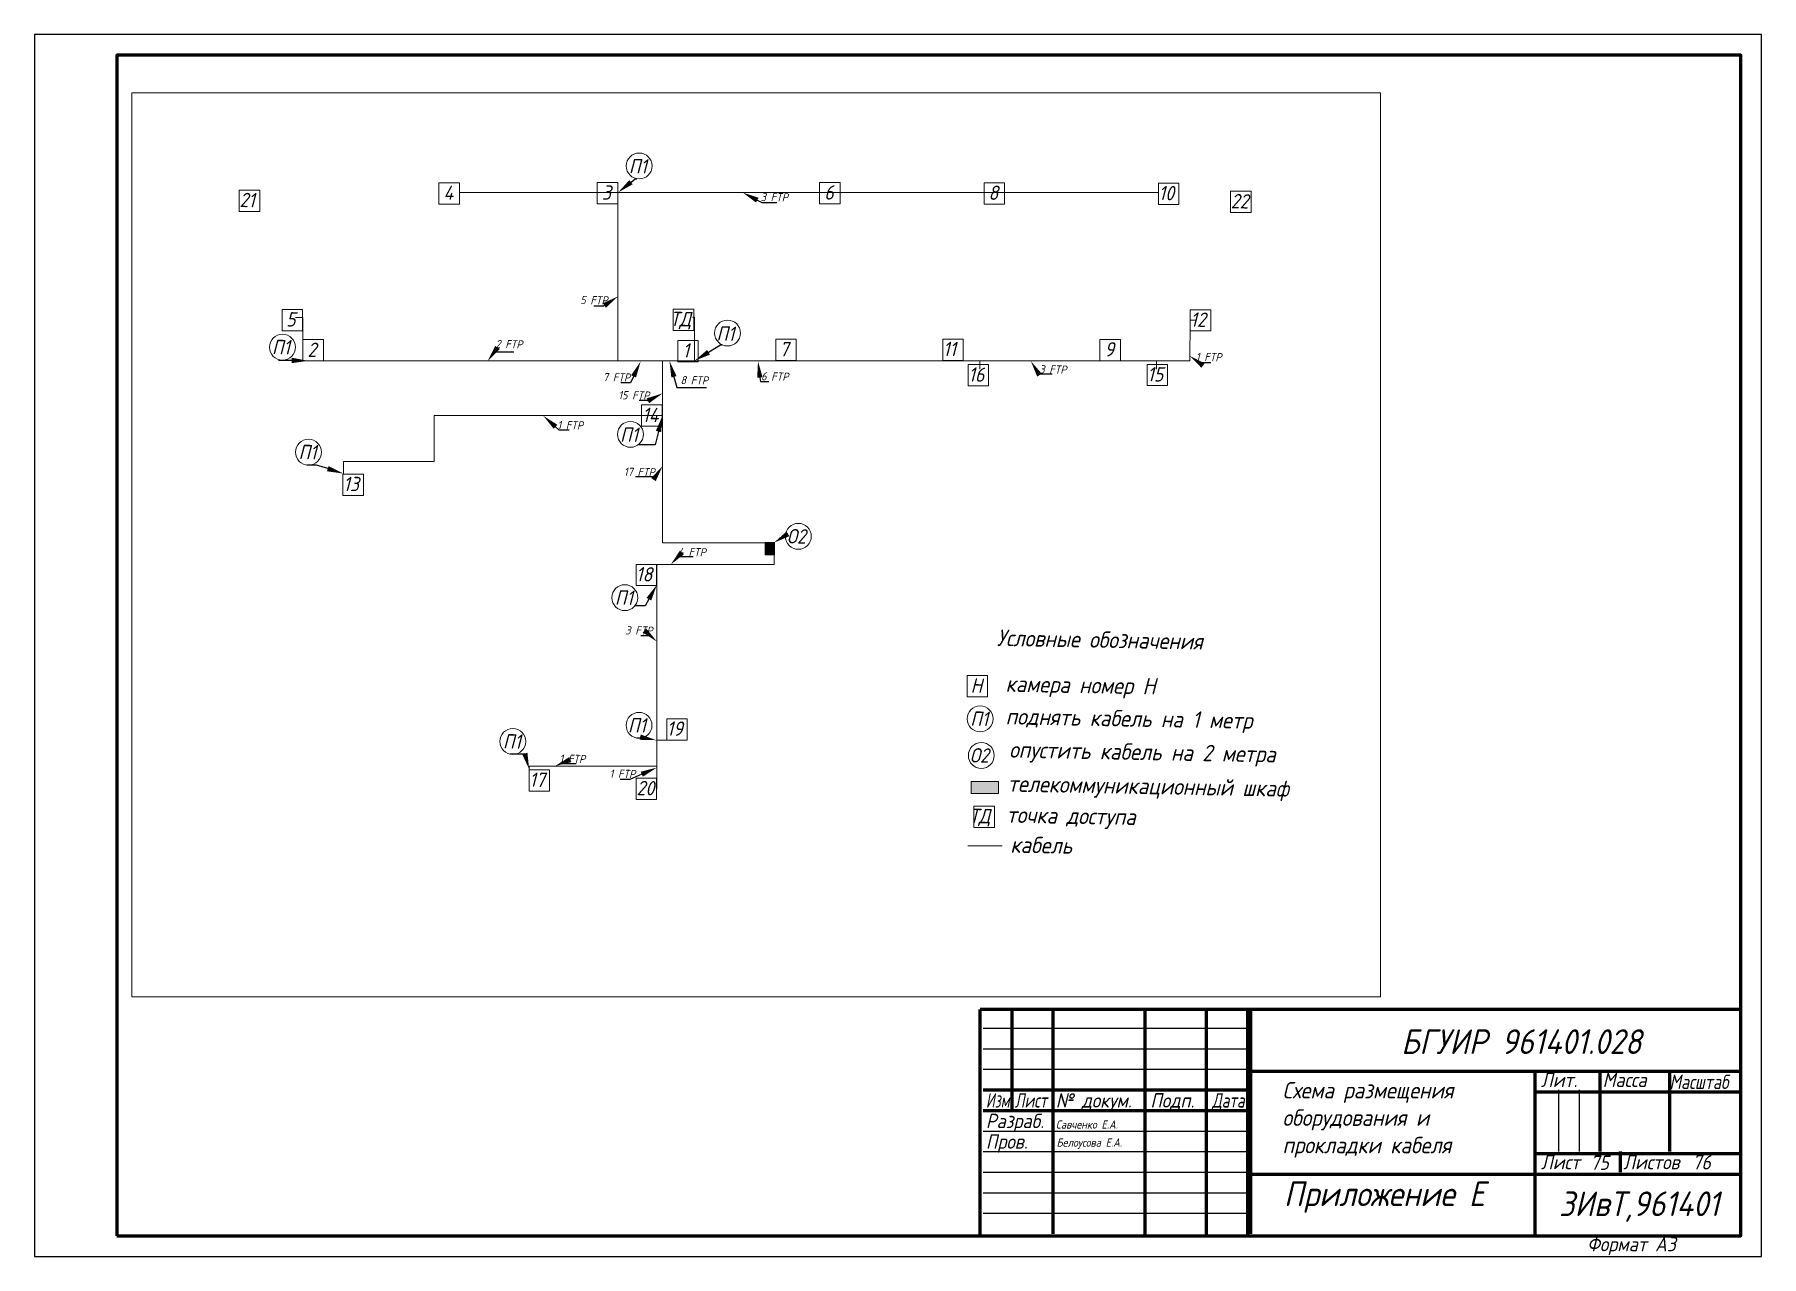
# Model space of a CAD drawing. Header units: millimetres. Extents: x 0 to 420, y 0 to 297.
import ezdxf
from ezdxf import colors
from ezdxf.entities.mleader import LeaderData, LeaderLine
from ezdxf.math import Vec2, Vec3

# ---------------------------------------------------------------- set-up
doc = ezdxf.new("R2010")
doc.units = ezdxf.units.MM
doc.header["$LTSCALE"] = 0.5
doc.layers.get('0').update_dxf_attribs({"lineweight": 60})
doc.layers.get('Defpoints').update_dxf_attribs({"color": 5})
doc.layers.add('4-текст', color=7, linetype='Continuous', true_color=0x00ad00)
doc.layers.add('cabel', color=212, linetype='Continuous', lineweight=200)
doc.layers.add('Текст на комнате', color=250, linetype='Continuous')
doc.styles.get("Standard").update_dxf_attribs({"font": 'isocpeui.ttf', "width": 0.9})
picture_1 = doc.add_image_def('image1.png', size_in_pixel=(2868, 2076))

msp = doc.modelspace()

# ---------------------------------------------------------------- hatches: boundary and pattern name
at = {"layer": 'Текст на комнате', "lineweight": 18}
h = msp.add_hatch(color=256, dxfattribs=at)
h.set_gradient(color2=(0, 0, 0), tint=1)
h.paths.add_polyline_path([(177.7, 173.53), (177.7, 170.55), (179.97, 170.55), (179.97, 173.53)])
h = msp.add_hatch(color=256, dxfattribs=at)
h.set_gradient(color2=(0, 0, 0), tint=1)
h.paths.add_polyline_path([(227.82, 115.47), (227.82, 112.49), (234.48, 112.49), (234.48, 115.47)])

# ---------------------------------------------------------------- linework, layer by layer
at = {"lineweight": 60}
for p, q in [((415, 60), (230, 60)), ((230, 5), (230, 60)), ((237.7, 60), (237.7, 35.48)), ((247.7, 5.48), (247.7, 60)), ((270, 60), (270, 5)), ((285, 5), (285, 60)), ((295, 60), (295, 5)), ((295.7, 60), (295.7, 5.48)), ((295, 45), (415, 45)), ((365, 5), (365, 45)), ((380.7, 45), (380.7, 25.48)), ((397.7, 25.48), (397.7, 45)), ((230.7, 40.48), (295.7, 40.48)), ((365, 40), (415, 40)), ((230.7, 35.48), (295.7, 35.48)), ((385.7, 20.48), (385.7, 25.48)), ((365, 25), (415, 25)), ((295, 20), (415, 20))]:
    msp.add_line(p, q, dxfattribs=at)
at = {"lineweight": -3}
for p, q in [((230.7, 55.48), (295.7, 55.48)), ((230.7, 50.48), (295.7, 50.48)), ((230.7, 45.48), (295.7, 45.48)), ((370.7, 25.48), (370.7, 40.48)), ((375.7, 40.48), (375.7, 25.48)), ((230.7, 30.48), (295.7, 30.48)), ((230.7, 25.48), (295.7, 25.48)), ((230.7, 20.48), (295.7, 20.48)), ((230.7, 15.48), (295.7, 15.48)), ((230.7, 10.48), (295.7, 10.48))]:
    msp.add_line(p, q, dxfattribs=at)
at = {"lineweight": 60}
msp.add_lwpolyline([(20, 5), (415, 5), (415, 292), (20, 292)], close=True, dxfattribs=at)
at = {"layer": 'cabel', "lineweight": 18}
for p, q in [((103.34, 258.62), (273.33, 258.62)), ((141.85, 258.63), (141.85, 217.66)), ((65.24, 228.26), (63.47, 228.26)), ((65.24, 217.66), (65.24, 228.26)), ((160.51, 228.28), (160.02, 228.28)), ((160.51, 217.66), (160.51, 228.28)), ((280.94, 217.66), (281.05, 227.54)), ((281.05, 227.54), (282.48, 227.54)), ((141.85, 217.66), (65.24, 217.66)), ((141.85, 217.66), (280.94, 217.66)), ((152.74, 173.47), (152.74, 217.66)), ((229.92, 217.66), (229.92, 215.66)), ((272.89, 217.66), (272.89, 215.69)), ((97.19, 193.26), (97.19, 204.41)), ((97.19, 204.41), (152.74, 204.41)), ((75.11, 190.03), (75.11, 193.26)), ((75.11, 193.26), (97.19, 193.26)), ((179.84, 173.49), (152.74, 173.47)), ((179.85, 173.48), (179.85, 168.18)), ((179.85, 168.18), (151.17, 168.18)), ((151.31, 168.18), (151.31, 125.5)), ((151.31, 125.5), (156.71, 125.5)), ((151.31, 125.5), (151.31, 113.67)), ((120.28, 115.67), (120.28, 119.21)), ((120.28, 119.21), (151.31, 119.21)), ((226.96, 99.82), (235.36, 99.82))]:
    msp.add_line(p, q, dxfattribs=at)
at = {"layer": 'Defpoints'}
msp.add_lwpolyline([(0, 0), (420, 0), (420, 297), (0, 297)], close=True, dxfattribs=at)
at = {"layer": 'Текст на комнате', "lineweight": 18}
for points in [[(98.33, 260.97), (103.34, 260.97), (103.34, 255.79), (98.33, 255.79)], [(136.86, 261.01), (141.86, 261.01), (141.86, 255.83), (136.86, 255.83)], [(190.91, 261.03), (195.92, 261.03), (195.92, 255.85), (190.91, 255.85)], [(230.94, 260.95), (235.94, 260.95), (235.94, 255.78), (230.94, 255.78)], [(273.33, 260.89), (278.33, 260.89), (278.33, 255.71), (273.33, 255.71)], [(49.77, 259.2), (54.78, 259.2), (54.78, 254.02), (49.77, 254.02)], [(290.87, 258.9), (295.87, 258.9), (295.87, 253.73), (290.87, 253.73)], [(60.19, 230.18), (65.19, 230.18), (65.19, 225), (60.19, 225)], [(155.31, 230.27), (160.31, 230.27), (160.31, 225.09), (155.31, 225.09)], [(281.05, 230.13), (286.05, 230.13), (286.05, 224.95), (281.05, 224.95)], [(65.27, 222.85), (70.27, 222.85), (70.27, 217.67), (65.27, 217.67)], [(156.43, 222.65), (161.43, 222.65), (161.43, 217.47), (156.43, 217.47)], [(180.25, 222.92), (185.25, 222.92), (185.25, 217.74), (180.25, 217.74)], [(220.88, 222.98), (225.88, 222.98), (225.88, 217.8), (220.88, 217.8)], [(259.1, 222.9), (264.11, 222.9), (264.11, 217.72), (259.1, 217.72)], [(227.05, 216.77), (232.05, 216.77), (232.05, 211.59), (227.05, 211.59)], [(270.56, 216.83), (275.56, 216.83), (275.56, 211.66), (270.56, 211.66)], [(147.61, 206.97), (152.61, 206.97), (152.61, 201.79), (147.61, 201.79)], [(74.99, 190.18), (79.99, 190.18), (79.99, 185), (74.99, 185)], [(177.7, 173.53), (179.97, 173.53), (179.97, 170.55), (177.7, 170.55)], [(146.28, 168.22), (151.28, 168.22), (151.28, 163.05), (146.28, 163.05)], [(226.79, 141.17), (231.79, 141.17), (231.79, 135.99), (226.79, 135.99)], [(153.76, 130.71), (158.76, 130.71), (158.76, 125.53), (153.76, 125.53)], [(120.28, 118.26), (125.28, 118.26), (125.28, 113.09), (120.28, 113.09)], [(146.28, 116.26), (151.28, 116.26), (151.28, 111.08), (146.28, 111.08)], [(227.82, 115.47), (234.48, 115.47), (234.48, 112.49), (227.82, 112.49)], [(228.44, 109.47), (233.44, 109.47), (233.44, 104.29), (228.44, 104.29)]]:
    msp.add_lwpolyline(points, close=True, dxfattribs=at)
for centre in [(147.05, 265.06), (168.54, 224.45), (60.3, 221), (144.92, 199.82), (66.62, 195.49), (185.76, 175.04), (143.55, 160.12), (147.02, 129.1), (229.98, 130.67), (116.32, 125.17), (230.26, 121.78)]:
    msp.add_circle(centre, 3.15, dxfattribs=at)

# ---------------------------------------------------------------- texts
at = {"lineweight": 18, "width": 0.9}
for s, height, p in [('Савченко Е.А.', 2, (248.41, 31.07)), ('Белоусова Е.А.', 2, (248.57, 26.68)), ('ЗИвТ,961401', 6, (370.75, 9.8))]:
    msp.add_text(s, height=height, dxfattribs=at).set_placement(p)
at = {"lineweight": -3, "width": 0.9}
for s, p in [('75', (378.39, 21.04)), ('76', (403.2, 21.14)), ('Формат А3', (377.6, 1.25))]:
    msp.add_text(s, height=3.5, dxfattribs=at).set_placement(p)
at = {"lineweight": 18, "attachment_point": 1}
for s, width, gutter_width, insert, char_height in [('^I^I{\\H1.5x;БГУИР 961401.028}', 115.3255, 20, (300.38, 55.21), 4), ('Схема размещения оборудования и прокладки кабеля', 51.3238, 10, (303.52, 42.41), 4), ('Приложение Е', 63.5568, 10, (303.86, 18.23), 6)]:
    msp.add_mtext_dynamic_manual_height_columns(s, width=width, gutter_width=gutter_width, heights=[0], dxfattribs=dict(at, insert=insert, char_height=char_height))
at = {"layer": '4-текст', "lineweight": -3}
for s, width, p in [('Лит.', 0.9, (366.38, 41.18)), ('Масса', 0.9, (381.38, 41.18)), ('Масштаб', 0.8, (397.67, 40.7)), ('Изм.', 0.7, (231.38, 36.18)), ('Лист', 0.75, (238.38, 36.18)), ('№ докум.', 0.9, (248.38, 36.18)), ('Подп.', 0.9, (271.38, 36.18)), ('Дата', 0.75, (286.38, 36.18)), ('Разраб.', 0.9, (231.38, 31.18)), ('Пров.', 0.9, (231.38, 26.18)), ('Лист', 0.9, (366.38, 21.18)), ('Листов', 0.9, (386.38, 21.18))]:
    msp.add_text(s, height=3.5, dxfattribs=dict(at, width=width)).set_placement(p)
at = {"layer": 'Текст на комнате', "lineweight": 18, "width": 0.9}
for s, height, p in [('П1', 3.5, (144.55, 263.28)), ('21', 3.5, (49.84, 255.07)), ('4', 3.5, (99.46, 256.84)), ('3', 3.5, (137.97, 256.88)), ('3 FTP', 2, (176.63, 256.54)), ('6', 3.5, (192.06, 256.9)), ('8', 3.5, (231.99, 256.83)), ('10', 3.5, (273.4, 256.76)), ('22', 3.5, (290.93, 254.78)), ('5 FTP', 2, (132.73, 231.49)), ('5', 3.5, (61.18, 226.05)), ('ТД', 3.5, (154.58, 226.14)), ('12', 3.5, (281.12, 226)), ('П1', 3.5, (57.75, 219.32)), ('2 FTP', 2, (112.11, 220.78)), ('П1', 3.5, (165.85, 222.6)), ('2', 3.5, (66.39, 218.66)), ('1', 3.5, (157.62, 218.52)), ('7', 3.5, (181.17, 218.79)), ('11', 3.5, (220.95, 218.86)), ('9', 3.5, (260.22, 218.77)), ('1 FTP', 2, (282.45, 217.68)), ('7 FTP', 2, (138.25, 212.74)), ('6 FTP', 2, (176.72, 212.94)), ('16', 3.5, (227.12, 212.64)), ('3 FTP', 2, (244.38, 214.65)), ('15', 3.5, (270.63, 212.71)), ('15 FTP', 2, (141.99, 208.37)), ('8 FTP', 2, (157.1, 212.03)), ('14', 3.5, (147.8, 202.84)), ('1 FTP', 2, (127.17, 201.1)), ('П1', 3.5, (142.41, 198.04)), ('П1', 3.5, (64.22, 193.8)), ('13', 3.5, (75.09, 186.05)), ('17 FTP', 2, (143.34, 189.73)), ('О2', 3.5, (182.97, 173.34)), ('4 FTP', 2, (156.57, 170.26)), ('18', 3.5, (146.28, 164.1)), ('П1', 3.5, (141.15, 158.42)), ('3 FTP', 2, (143.7, 151.21)), ('Условные обозначения', 4, (234.05, 148.4)), ('Н', 3.5, (227.67, 137.04)), ('камера номер Н', 4, (236.15, 137.25)), ('П1', 3.5, (144.33, 127.4)), ('П1', 3.5, (227.58, 128.98)), ('поднять кабель на 1 метр', 4, (236.17, 129.33)), ('П1', 3.5, (113.92, 123.47)), ('19', 3.5, (153.75, 126.58)), ('1 FTP', 2, (127.68, 120)), ('О2', 3.5, (227.47, 120.08)), ('опустить кабель на 2 метра', 4, (237.03, 121.24)), ('17', 3.5, (120.34, 114.14)), ('1 FTP', 2, (139.86, 116.36)), ('20', 3.5, (146.41, 112.13)), ('телекоммуникационный шкаф', 4, (236.65, 112.97)), ('ТД', 3.5, (227.36, 105.34)), ('точка доступа', 4, (236.34, 105.42)), ('кабель', 4, (237.31, 98.13))]:
    msp.add_text(s, height=height, rotation=358.9684, dxfattribs=at).set_placement(p)

# ---------------------------------------------------------------- pictures from other files: only their frames are drawn
at = {"lineweight": 18}
image = msp.add_image(picture_1, insert=(23.66, 63.07), size_in_units=(303.65, 219.8), dxfattribs=at)
image.dxf.flags = 7

# ---------------------------------------------------------------- leaders
at = {"layer": 'Текст на комнате', "lineweight": 18}
ml = msp.add_multileader_mtext('Standard', dxfattribs=at)
ml.set_content('', color=256)
ml.set_leader_properties()
ml.build(insert=Vec2(0, 0))
ml.multileader.update_dxf_attribs({"text_right_attachment_type": 6, "dogleg_length": 0.36})
ctx = ml.context
ctx.base_point, ctx.plane_origin = Vec3(146.47, 261.95), Vec3(150.56, 269.05)
ctx.right_attachment = 6
notes = []
notes.append((ctx, [(1, (1, 1, 0), (146.11, 261.95), (1, 0), 0.36, [(0, [(141.94, 258.63)], 0, [])])]))
ctx.mtext.insert, ctx.mtext.flow_direction = Vec3(148.47, 263.95), 5
ml = msp.add_multileader_mtext('Standard', dxfattribs=at)
ml.set_content('', color=256)
ml.set_leader_properties()
ml.build(insert=Vec2(0, 0))
ml.multileader.update_dxf_attribs({"text_right_attachment_type": 6, "dogleg_length": 0.36})
ctx = ml.context
ctx.base_point, ctx.plane_origin = Vec3(180.54, 256.17), Vec3(172.24, 259.46)
ctx.right_attachment = 6
notes.append((ctx, [(0, (1, 1, 0), (176.88, 256.17), (1, 0), 3.66, [(0, [(172.24, 258.61)], 0, [])])]))
ctx.mtext.insert, ctx.mtext.flow_direction = Vec3(182.54, 258.17), 5
ml = msp.add_multileader_mtext('Standard', dxfattribs=at)
ml.set_content('', color=256)
ml.set_leader_properties()
ml.build(insert=Vec2(0, 0))
ml.multileader.update_dxf_attribs({"text_right_attachment_type": 6, "dogleg_length": 0.36})
ctx = ml.context
ctx.base_point, ctx.plane_origin = Vec3(133.99, 232.98), Vec3(141.92, 233.36)
ctx.right_attachment, ctx.text_align_type = 6, 2
notes.append((ctx, [(0, (1, 1, 0), (138.35, 230.98), (-1, 0), 0.36, [(0, [(141.92, 233.36)], 0, [])])]))
ctx.mtext.insert, ctx.mtext.alignment, ctx.mtext.flow_direction = Vec3(135.99, 234.98), 3, 5
ml = msp.add_multileader_mtext('Standard', dxfattribs=at)
ml.set_content('', color=256)
ml.set_leader_properties()
ml.build(insert=Vec2(0, 0))
ml.multileader.update_dxf_attribs({"text_right_attachment_type": 6, "dogleg_length": 0.36})
ctx = ml.context
ctx.base_point, ctx.plane_origin = Vec3(167.23, 221.57), Vec3(161.34, 216)
ctx.right_attachment = 6
notes.append((ctx, [(0, (1, 1, 0), (166.87, 221.57), (1, 0), 0.36, [(0, [(160.5, 217.69)], 0, [])])]))
ctx.mtext.insert, ctx.mtext.flow_direction = Vec3(169.23, 223.57), 5
ml = msp.add_multileader_mtext('Standard', dxfattribs=at)
ml.set_content('', color=256)
ml.set_leader_properties()
ml.build(insert=Vec2(0, 0))
ml.multileader.update_dxf_attribs({"text_right_attachment_type": 6, "dogleg_length": 0.36})
ctx = ml.context
ctx.base_point, ctx.plane_origin = Vec3(57.36, 219.78), Vec3(68.07, 218.1)
ctx.right_attachment, ctx.text_align_type = 6, 2
notes.append((ctx, [(0, (1, 1, 0), (63, 217.78), (-1, 0), 1.64, [(0, [(66.56, 217.69)], 0, [])])]))
ctx.mtext.insert, ctx.mtext.alignment, ctx.mtext.flow_direction = Vec3(59.36, 221.78), 3, 5
ml = msp.add_multileader_mtext('Standard', dxfattribs=at)
ml.set_content('', color=256)
ml.set_leader_properties()
ml.build(insert=Vec2(0, 0))
ml.multileader.update_dxf_attribs({"text_right_attachment_type": 6, "dogleg_length": 0.36})
ctx = ml.context
ctx.base_point, ctx.plane_origin = Vec3(116.6, 219.9), Vec3(110.24, 217.69)
ctx.right_attachment = 6
notes.append((ctx, [(0, (1, 1, 0), (111.84, 219.9), (1, 0), 4.76, [(0, [(110.24, 217.69)], 0, [])])]))
ctx.mtext.insert, ctx.mtext.flow_direction = Vec3(118.6, 221.9), 5
ml = msp.add_multileader_mtext('Standard', dxfattribs=at)
ml.set_content('', color=256)
ml.set_leader_properties()
ml.build(insert=Vec2(0, 0))
ml.multileader.update_dxf_attribs({"text_right_attachment_type": 6, "dogleg_length": 0.36})
ctx = ml.context
ctx.base_point, ctx.plane_origin = Vec3(286.08, 217.32), Vec3(280.94, 218.9)
ctx.right_attachment = 6
notes.append((ctx, [(0, (1, 1, 0), (283.11, 217.32), (1, 0), 2.97, [(0, [(280.94, 218.9)], 0, [])])]))
ctx.mtext.insert, ctx.mtext.flow_direction = Vec3(288.08, 219.32), 5
ml = msp.add_multileader_mtext('Standard', dxfattribs=at)
ml.set_content('', color=256)
ml.set_leader_properties()
ml.build(insert=Vec2(0, 0))
ml.multileader.update_dxf_attribs({"text_right_attachment_type": 6, "dogleg_length": 0.36})
ctx = ml.context
ctx.base_point, ctx.plane_origin = Vec3(140.59, 214.36), Vec3(148.4, 216.62)
ctx.right_attachment, ctx.text_align_type = 6, 2
notes.append((ctx, [(0, (1, 1, 0), (144.95, 212.36), (-1, 0), 0.36, [(0, [(147.4, 217.53)], 0, [])])]))
ctx.mtext.insert, ctx.mtext.alignment, ctx.mtext.flow_direction = Vec3(142.59, 216.36), 3, 5
ml = msp.add_multileader_mtext('Standard', dxfattribs=at)
ml.set_content('', color=256)
ml.set_leader_properties()
ml.build(insert=Vec2(0, 0))
ml.multileader.update_dxf_attribs({"text_right_attachment_type": 6, "dogleg_length": 0.36})
ctx = ml.context
ctx.base_point, ctx.plane_origin = Vec3(163.44, 211.2), Vec3(152.69, 213.72)
ctx.right_attachment = 6
notes.append((ctx, [(0, (1, 1, 0), (156.25, 211.2), (1, 0), 7.19, [(0, [(154.42, 217.66)], 0, [])])]))
ctx.mtext.insert, ctx.mtext.flow_direction = Vec3(165.44, 213.2), 5
ml = msp.add_multileader_mtext('Standard', dxfattribs=at)
ml.set_content('', color=256)
ml.set_leader_properties()
ml.build(insert=Vec2(0, 0))
ml.multileader.update_dxf_attribs({"text_right_attachment_type": 6, "dogleg_length": 0.36})
ctx = ml.context
ctx.base_point, ctx.plane_origin = Vec3(178.58, 212.64), Vec3(175.95, 217.63)
ctx.right_attachment = 6
notes.append((ctx, [(0, (1, 1, 0), (176.53, 212.64), (1, 0), 2.05, [(0, [(175.95, 217.63)], 0, [])])]))
ctx.mtext.insert, ctx.mtext.flow_direction = Vec3(180.58, 214.64), 5
ml = msp.add_multileader_mtext('Standard', dxfattribs=at)
ml.set_content('', color=256)
ml.set_leader_properties()
ml.build(insert=Vec2(0, 0))
ml.multileader.update_dxf_attribs({"text_right_attachment_type": 6, "dogleg_length": 0.36})
ctx = ml.context
ctx.base_point, ctx.plane_origin = Vec3(247.46, 214.5), Vec3(242.31, 218.9)
ctx.right_attachment = 6
notes.append((ctx, [(0, (1, 1, 0), (244.23, 214.5), (1, 0), 3.23, [(0, [(242.31, 217.62)], 0, [])])]))
ctx.mtext.insert, ctx.mtext.flow_direction = Vec3(249.46, 216.5), 5
ml = msp.add_multileader_mtext('Standard', dxfattribs=at)
ml.set_content('', color=256)
ml.set_leader_properties()
ml.build(insert=Vec2(0, 0))
ml.multileader.update_dxf_attribs({"text_right_attachment_type": 6, "dogleg_length": 0.36})
ctx = ml.context
ctx.base_point, ctx.plane_origin = Vec3(145.03, 210.09), Vec3(152.74, 209.78)
ctx.right_attachment, ctx.text_align_type = 6, 2
notes.append((ctx, [(0, (1, 1, 0), (149.39, 208.09), (-1, 0), 0.36, [(0, [(152.74, 209.78)], 0, [])])]))
ctx.mtext.insert, ctx.mtext.alignment, ctx.mtext.flow_direction = Vec3(147.03, 212.09), 3, 5
ml = msp.add_multileader_mtext('Standard', dxfattribs=at)
ml.set_content('', color=256)
ml.set_leader_properties()
ml.build(insert=Vec2(0, 0))
ml.multileader.update_dxf_attribs({"text_right_attachment_type": 6, "dogleg_length": 0.36})
ctx = ml.context
ctx.base_point, ctx.plane_origin = Vec3(130.05, 200.93), Vec3(123.72, 199.87)
ctx.right_attachment = 6
notes.append((ctx, [(0, (1, 1, 0), (127.53, 200.93), (1, 0), 2.52, [(0, [(123.72, 204.34)], 0, [])])]))
ctx.mtext.insert, ctx.mtext.flow_direction = Vec3(132.05, 202.93), 5
ml = msp.add_multileader_mtext('Standard', dxfattribs=at)
ml.set_content('', color=256)
ml.set_leader_properties()
ml.build(insert=Vec2(0, 0))
ml.multileader.update_dxf_attribs({"text_right_attachment_type": 6, "dogleg_length": 0.36})
ctx = ml.context
ctx.base_point, ctx.plane_origin = Vec3(144.74, 199.26), Vec3(151.41, 202.67)
ctx.right_attachment, ctx.text_align_type = 6, 2
notes.append((ctx, [(0, (1, 1, 0), (150.94, 197.26), (-1, 0), 2.2, [(0, [(152.73, 204.38)], 0, [])])]))
ctx.mtext.insert, ctx.mtext.alignment, ctx.mtext.flow_direction = Vec3(146.74, 201.26), 3, 5
ml = msp.add_multileader_mtext('Standard', dxfattribs=at)
ml.set_content('', color=256)
ml.set_leader_properties()
ml.build(insert=Vec2(0, 0))
ml.multileader.update_dxf_attribs({"text_right_attachment_type": 6, "dogleg_length": 0.36})
ctx = ml.context
ctx.base_point, ctx.plane_origin = Vec3(64.21, 194.34), Vec3(75.41, 190.2)
ctx.right_attachment, ctx.text_align_type = 6, 2
notes.append((ctx, [(0, (1, 1, 0), (68.57, 192.34), (-1, 0), 0.36, [(0, [(75.13, 190.29)], 0, [])])]))
ctx.mtext.insert, ctx.mtext.alignment, ctx.mtext.flow_direction = Vec3(66.21, 196.34), 3, 5
ml = msp.add_multileader_mtext('Standard', dxfattribs=at)
ml.set_content('', color=256)
ml.set_leader_properties()
ml.build(insert=Vec2(0, 0))
ml.multileader.update_dxf_attribs({"text_right_attachment_type": 6, "dogleg_length": 0.36})
ctx = ml.context
ctx.base_point, ctx.plane_origin = Vec3(144.12, 191.47), Vec3(152.76, 192.15)
ctx.right_attachment, ctx.text_align_type = 6, 2
notes.append((ctx, [(0, (1, 1, 0), (150.97, 189.47), (-1, 0), 2.85, [(0, [(152.76, 192.15)], 0, [])])]))
ctx.mtext.insert, ctx.mtext.alignment, ctx.mtext.flow_direction = Vec3(146.12, 193.47), 3, 5
ml = msp.add_multileader_mtext('Standard', dxfattribs=at)
ml.set_content('', color=256)
ml.set_leader_properties()
ml.build(insert=Vec2(0, 0))
ml.multileader.update_dxf_attribs({"text_right_attachment_type": 6, "dogleg_length": 0.36})
ctx = ml.context
ctx.base_point, ctx.plane_origin = Vec3(182.61, 174.97), Vec3(179.91, 173.51)
ctx.right_attachment = 6
notes.append((ctx, [(0, (1, 1, 0), (182.18, 174.97), (1, 0), 0.433, [(0, [(179.84, 173.49)], 0, [])])]))
ctx.mtext.insert, ctx.mtext.flow_direction = Vec3(184.61, 176.97), 5
ml = msp.add_multileader_mtext('Standard', dxfattribs=at)
ml.set_content('', color=256)
ml.set_leader_properties()
ml.build(insert=Vec2(0, 0))
ml.multileader.update_dxf_attribs({"text_right_attachment_type": 6, "dogleg_length": 0.36})
ctx = ml.context
ctx.base_point, ctx.plane_origin = Vec3(160.18, 170.16), Vec3(155.25, 169.36)
ctx.right_attachment = 6
notes.append((ctx, [(0, (1, 1, 0), (156.56, 170.16), (1, 0), 3.62, [(0, [(154.75, 168.18)], 0, [])])]))
ctx.mtext.insert, ctx.mtext.flow_direction = Vec3(162.18, 172.16), 5
ml = msp.add_multileader_mtext('Standard', dxfattribs=at)
ml.set_content('', color=256)
ml.set_leader_properties()
ml.build(insert=Vec2(0, 0))
ml.multileader.update_dxf_attribs({"text_right_attachment_type": 6, "dogleg_length": 0.36})
ctx = ml.context
ctx.base_point, ctx.plane_origin = Vec3(144, 160.11), Vec3(150.66, 159.2)
ctx.right_attachment, ctx.text_align_type = 6, 2
notes.append((ctx, [(0, (1, 1, 0), (148.49, 158.11), (-1, 0), 0.487, [(0, [(151.36, 163.26)], 0, [])])]))
ctx.mtext.insert, ctx.mtext.alignment, ctx.mtext.flow_direction = Vec3(146, 162.11), 3, 5
ml = msp.add_multileader_mtext('Standard', dxfattribs=at)
ml.set_content('', color=256)
ml.set_leader_properties()
ml.build(insert=Vec2(0, 0))
ml.multileader.update_dxf_attribs({"text_right_attachment_type": 6, "dogleg_length": 0.36})
ctx = ml.context
ctx.base_point, ctx.plane_origin = Vec3(145.48, 152.81), Vec3(151.34, 149.48)
ctx.right_attachment, ctx.text_align_type = 6, 2
notes.append((ctx, [(0, (1, 1, 0), (149.84, 150.81), (-1, 0), 0.36, [(0, [(151.34, 149.48)], 0, [])])]))
ctx.mtext.insert, ctx.mtext.alignment, ctx.mtext.flow_direction = Vec3(147.48, 154.81), 3, 5
ml = msp.add_multileader_mtext('Standard', dxfattribs=at)
ml.set_content('', color=256)
ml.set_leader_properties()
ml.build(insert=Vec2(0, 0))
ml.multileader.update_dxf_attribs({"text_right_attachment_type": 6, "dogleg_length": 0.36})
ctx = ml.context
ctx.base_point, ctx.plane_origin = Vec3(113.62, 124.07), Vec3(111.87, 130.48)
ctx.right_attachment, ctx.text_align_type = 6, 2
notes.append((ctx, [(1, (1, 1, 0), (119.29, 122.07), (-1, 0), 1.67, [(0, [(120.3, 118.4)], 0, [])])]))
ctx.mtext.insert, ctx.mtext.alignment, ctx.mtext.flow_direction = Vec3(115.62, 126.07), 3, 5
ml = msp.add_multileader_mtext('Standard', dxfattribs=at)
ml.set_content('', color=256)
ml.set_leader_properties()
ml.build(insert=Vec2(0, 0))
ml.multileader.update_dxf_attribs({"text_right_attachment_type": 6, "dogleg_length": 0.36})
ctx = ml.context
ctx.base_point, ctx.plane_origin = Vec3(144.45, 127.94), Vec3(151.23, 125.48)
ctx.right_attachment, ctx.text_align_type = 6, 2
notes.append((ctx, [(0, (1, 1, 0), (148.81, 125.94), (-1, 0), 0.36, [(0, [(151.23, 125.48)], 0, [])])]))
ctx.mtext.insert, ctx.mtext.alignment, ctx.mtext.flow_direction = Vec3(146.45, 129.94), 3, 5
ml = msp.add_multileader_mtext('Standard', dxfattribs=at)
ml.set_content('', color=256)
ml.set_leader_properties()
ml.build(insert=Vec2(0, 0))
ml.multileader.update_dxf_attribs({"text_right_attachment_type": 6, "dogleg_length": 0.36})
ctx = ml.context
ctx.base_point, ctx.plane_origin = Vec3(131.71, 119.83), Vec3(126.61, 119.21)
ctx.right_attachment = 6
notes.append((ctx, [(0, (1, 1, 0), (128.08, 119.83), (1, 0), 3.63, [(0, [(126.61, 119.21)], 0, [])])]))
ctx.mtext.insert, ctx.mtext.flow_direction = Vec3(133.71, 121.83), 5
ml = msp.add_multileader_mtext('Standard', dxfattribs=at)
ml.set_content('', color=256)
ml.set_leader_properties()
ml.build(insert=Vec2(0, 0))
ml.multileader.update_dxf_attribs({"text_right_attachment_type": 6, "dogleg_length": 0.36})
ctx = ml.context
ctx.base_point, ctx.plane_origin = Vec3(140.44, 117.95), Vec3(148.25, 117.33)
ctx.right_attachment, ctx.text_align_type = 6, 2
notes.append((ctx, [(0, (1, 1, 0), (144.8, 115.95), (-1, 0), 0.36, [(0, [(151.35, 118.82)], 0, [])])]))
ctx.mtext.insert, ctx.mtext.alignment, ctx.mtext.flow_direction = Vec3(142.44, 119.95), 3, 5
for ctx, leaders in notes:
    for number, flags, end, landing, length, lines in leaders:
        leader = LeaderData()
        leader.index, (leader.has_last_leader_line, leader.has_dogleg_vector, leader.attachment_direction) = number, flags
        leader.last_leader_point, leader.dogleg_vector, leader.dogleg_length = Vec3(end), Vec3(landing), length
        for number, points, colour, breaks in lines:
            line = LeaderLine()
            line.index, line.vertices, line.color, line.breaks = number, Vec3.list(points), colors.encode_raw_color(colour), breaks
            leader.lines.append(line)
        ctx.leaders.append(leader)

doc.saveas('drawing.dxf')
